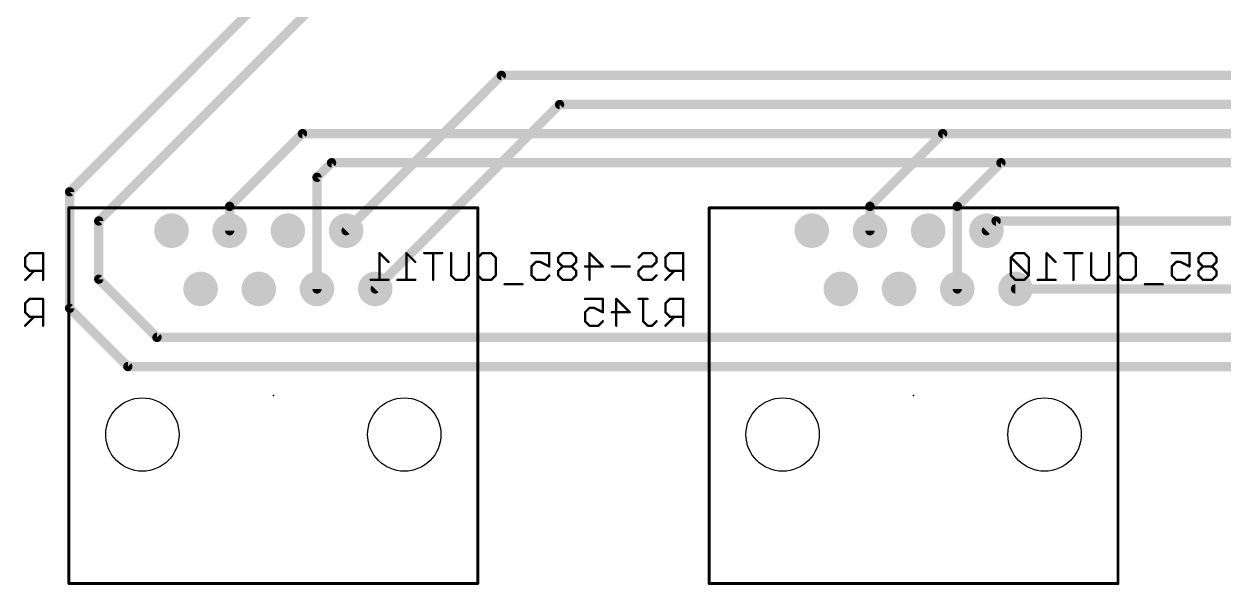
# Model space of a CAD drawing. Extents: x 0 to 9.2, y 0 to 4.69.
# Drawn here: x 2.372 to 4.433, y 1.825 to 2.788 of the extents above; entities that cross this region are included whole.
import ezdxf

# ---------------------------------------------------------------- set-up
doc = ezdxf.new("R2010")
doc.units = 0
for name, color, linetype in [('1', 22, 'CONTINUOUS'), ('16', 175, 'CONTINUOUS'), ('17', 82, 'CONTINUOUS'), ('20', 7, 'CONTINUOUS'), ('22', 253, 'CONTINUOUS'), ('24', 7, 'CONTINUOUS'), ('26', 253, 'CONTINUOUS')]:
    doc.layers.add(name, color=color, linetype=linetype)

# ---------------------------------------------------------------- blocks, each defined once
blk = doc.blocks.new('ROUNDP')
at = {"const_width": 0.5}
blk.add_lwpolyline([(0, -0.25, 1), (0, 0.25, 1), (0, -0.25)], format="xyb", dxfattribs=at)

msp = doc.modelspace()

# ---------------------------------------------------------------- linework, layer by layer
at = {"layer": '1', "const_width": 0.016}
for points in [[(2.45, 2.5), (3.029823, 3.079823)], [(2.5, 2.45), (3.054823, 3.004823)], [(2.925, 2.433268), (3.191732, 2.7)], [(3.191732, 2.7), (4.5, 2.7)], [(2.975, 2.333268), (3.291732, 2.65)], [(3.291732, 2.65), (4.55, 2.65)], [(3.95, 2.6), (3.825, 2.475)], [(4.617421, 2.6), (3.95, 2.6)], [(4.05, 2.55), (3.975, 2.475)], [(4.675, 2.55), (4.05, 2.55)], [(2.45, 2.3), (2.45, 2.5)], [(3.825, 2.475), (3.825, 2.433268)], [(3.975, 2.475), (3.975, 2.333268)], [(2.5, 2.35), (2.5, 2.45)], [(2.6, 2.25), (2.5, 2.35)], [(2.55, 2.2), (2.45, 2.3)], [(6, 2.25), (2.6, 2.25)], [(6.15, 2.2), (2.55, 2.2)]]:
    msp.add_lwpolyline(points, dxfattribs=at)
at = {"layer": '1', "const_width": 0.008}
for points in [[(3.191732, 2.704, 1), (3.191732, 2.696)], [(3.194561, 2.697172, 1), (3.188904, 2.702828)], [(3.291732, 2.654, 1), (3.291732, 2.646)], [(3.294561, 2.647172, 1), (3.288904, 2.652828)], [(3.95, 2.604, 1), (3.95, 2.596)], [(3.952828, 2.597172, 1), (3.947172, 2.602828)], [(4.05, 2.554, 1), (4.05, 2.546)], [(4.052828, 2.547172, 1), (4.047172, 2.552828)], [(2.454, 2.5, 1), (2.446, 2.5)], [(2.447172, 2.502828, 1), (2.452828, 2.497172)], [(3.829, 2.475, 1), (3.821, 2.475)], [(3.822172, 2.477828, 1), (3.827828, 2.472172)], [(3.979, 2.475, 1), (3.971, 2.475)], [(3.972172, 2.477828, 1), (3.977828, 2.472172)], [(2.504, 2.45, 1), (2.496, 2.45)], [(2.497172, 2.452828, 1), (2.502828, 2.447172)], [(2.922172, 2.436096, 1), (2.927828, 2.430439)], [(3.821, 2.433268, 1), (3.829, 2.433268)], [(2.496, 2.35, 1), (2.504, 2.35)], [(2.502828, 2.352828, 1), (2.497172, 2.347172)], [(2.972172, 2.336096, 1), (2.977828, 2.330439)], [(3.971, 2.333268, 1), (3.979, 2.333268)], [(2.446, 2.3, 1), (2.454, 2.3)], [(2.452828, 2.302828, 1), (2.447172, 2.297172)], [(2.6, 2.254, 1), (2.6, 2.246)], [(2.597172, 2.247172, 1), (2.602828, 2.252828)], [(2.55, 2.204, 1), (2.55, 2.196)], [(2.547172, 2.197172, 1), (2.552828, 2.202828)]]:
    msp.add_lwpolyline(points, format="xyb", dxfattribs=at)
at = {"layer": '16', "const_width": 0.016}
for points in [[(2.85, 2.6), (2.725, 2.475)], [(4.5, 2.6), (2.85, 2.6)], [(2.9, 2.55), (2.875, 2.525)], [(4.525, 2.55), (2.9, 2.55)], [(2.875, 2.525), (2.875, 2.333268)], [(2.725, 2.475), (2.725, 2.433268)], [(4.025, 2.433268), (4.041732, 2.45)], [(4.041732, 2.45), (4.5, 2.45)], [(4.483268, 2.333268), (4.075, 2.333268)]]:
    msp.add_lwpolyline(points, dxfattribs=at)
at = {"layer": '16', "const_width": 0.008}
for points in [[(2.85, 2.604, 1), (2.85, 2.596)], [(2.852828, 2.597172, 1), (2.847172, 2.602828)], [(2.9, 2.554, 1), (2.9, 2.546)], [(2.902828, 2.547172, 1), (2.897172, 2.552828)], [(2.879, 2.525, 1), (2.871, 2.525)], [(2.872172, 2.527828, 1), (2.877828, 2.522172)], [(2.729, 2.475, 1), (2.721, 2.475)], [(2.722172, 2.477828, 1), (2.727828, 2.472172)], [(4.041732, 2.454, 1), (4.041732, 2.446)], [(4.044561, 2.447172, 1), (4.038904, 2.452828)], [(2.721, 2.433268, 1), (2.729, 2.433268)], [(4.022172, 2.436096, 1), (4.027828, 2.430439)], [(2.871, 2.333268, 1), (2.879, 2.333268)], [(4.075, 2.337268, 1), (4.075, 2.329268)]]:
    msp.add_lwpolyline(points, format="xyb", dxfattribs=at)
at = {"layer": '20'}
for centre in [(2.575, 2.083268), (3.025, 2.083268), (3.675, 2.083268), (4.125, 2.083268)]:
    msp.add_circle(centre, 0.062992, dxfattribs=at)
at = {"layer": '22', "const_width": 0.005}
for points in [[(3.151181, 2.472638), (2.448819, 2.472638)], [(2.448819, 2.472638), (2.448819, 1.827362)], [(3.151181, 2.472638), (3.151181, 1.827362)], [(4.251181, 2.472638), (3.548819, 2.472638)], [(3.548819, 2.472638), (3.548819, 1.827362)], [(4.251181, 2.472638), (4.251181, 1.827362)], [(2.448819, 1.827362), (3.151181, 1.827362)], [(3.548819, 1.827362), (4.251181, 1.827362)]]:
    msp.add_lwpolyline(points, dxfattribs=at)
at = {"layer": '22', "const_width": 0.0025}
for points in [[(2.448819, 2.473888, 1), (2.448819, 2.471388)], [(2.450069, 2.472638, 1), (2.447569, 2.472638)], [(3.152431, 2.472638, 1), (3.149931, 2.472638)], [(3.151181, 2.471388, 1), (3.151181, 2.473888)], [(3.548819, 2.473888, 1), (3.548819, 2.471388)], [(3.550069, 2.472638, 1), (3.547569, 2.472638)], [(4.252431, 2.472638, 1), (4.249931, 2.472638)], [(4.251181, 2.471388, 1), (4.251181, 2.473888)], [(2.448819, 1.828612, 1), (2.448819, 1.826112)], [(2.447569, 1.827362, 1), (2.450069, 1.827362)], [(3.149931, 1.827362, 1), (3.152431, 1.827362)], [(3.151181, 1.826112, 1), (3.151181, 1.828612)], [(3.548819, 1.828612, 1), (3.548819, 1.826112)], [(3.547569, 1.827362, 1), (3.550069, 1.827362)], [(4.249931, 1.827362, 1), (4.252431, 1.827362)], [(4.251181, 1.826112, 1), (4.251181, 1.828612)]]:
    msp.add_lwpolyline(points, format="xyb", dxfattribs=at)
at = {"layer": '24'}
for p in [(2.8, 2.15), (3.9, 2.15)]:
    msp.add_point(p, dxfattribs=at)
at = {"layer": '26', "const_width": 0.004}
for points in [[(2.38128, 2.39489), (2.373606, 2.387216)], [(2.404299, 2.39489), (2.38128, 2.39489)], [(2.404299, 2.34885), (2.404299, 2.39489)], [(2.997867, 2.379543), (2.982521, 2.39489)], [(2.982521, 2.39489), (2.982521, 2.34885)], [(3.043907, 2.379543), (3.02856, 2.39489)], [(3.02856, 2.39489), (3.02856, 2.34885)], [(3.089946, 2.39489), (3.059253, 2.39489)], [(3.0746, 2.34885), (3.0746, 2.39489)], [(3.105292, 2.356523), (3.105292, 2.39489)], [(3.135985, 2.39489), (3.135985, 2.356523)], [(3.151332, 2.387216), (3.159005, 2.39489)], [(3.159005, 2.39489), (3.174351, 2.39489)], [(3.174351, 2.39489), (3.182024, 2.387216)], [(3.24341, 2.39489), (3.274103, 2.39489)], [(3.274103, 2.39489), (3.274103, 2.37187)], [(3.297123, 2.39489), (3.289449, 2.387216)], [(3.312469, 2.39489), (3.297123, 2.39489)], [(3.320142, 2.387216), (3.312469, 2.39489)], [(3.343162, 2.34885), (3.343162, 2.39489)], [(3.343162, 2.39489), (3.366181, 2.37187)], [(3.427567, 2.387216), (3.43524, 2.39489)], [(3.43524, 2.39489), (3.450587, 2.39489)], [(3.450587, 2.39489), (3.45826, 2.387216)], [(3.48128, 2.39489), (3.473606, 2.387216)], [(3.504299, 2.39489), (3.48128, 2.39489)], [(3.504299, 2.34885), (3.504299, 2.39489)], [(4.074848, 2.39489), (4.067175, 2.387216)], [(4.090194, 2.39489), (4.074848, 2.39489)], [(4.097867, 2.387216), (4.090194, 2.39489)], [(4.143907, 2.379543), (4.12856, 2.39489)], [(4.12856, 2.39489), (4.12856, 2.34885)], [(4.189946, 2.39489), (4.159253, 2.39489)], [(4.1746, 2.34885), (4.1746, 2.39489)], [(4.205292, 2.356523), (4.205292, 2.39489)], [(4.235985, 2.39489), (4.235985, 2.356523)], [(4.251332, 2.387216), (4.259005, 2.39489)], [(4.259005, 2.39489), (4.274351, 2.39489)], [(4.274351, 2.39489), (4.282024, 2.387216)], [(4.34341, 2.39489), (4.374103, 2.39489)], [(4.374103, 2.39489), (4.374103, 2.37187)], [(4.397123, 2.39489), (4.389449, 2.387216)], [(4.412469, 2.39489), (4.397123, 2.39489)], [(4.420142, 2.387216), (4.412469, 2.39489)], [(2.373606, 2.387216), (2.373606, 2.37187)], [(2.373606, 2.37187), (2.38128, 2.364197)], [(3.151332, 2.356523), (3.151332, 2.387216)], [(3.182024, 2.387216), (3.182024, 2.356523)], [(3.251083, 2.379543), (3.24341, 2.37187)], [(3.24341, 2.37187), (3.24341, 2.356523)], [(3.258757, 2.379543), (3.251083, 2.379543)], [(3.274103, 2.37187), (3.258757, 2.379543)], [(3.289449, 2.387216), (3.289449, 2.379543)], [(3.289449, 2.379543), (3.297123, 2.37187)], [(3.297123, 2.37187), (3.289449, 2.364197)], [(3.312469, 2.37187), (3.297123, 2.37187)], [(3.312469, 2.37187), (3.320142, 2.379543)], [(3.320142, 2.364197), (3.312469, 2.37187)], [(3.320142, 2.379543), (3.320142, 2.387216)], [(3.366181, 2.37187), (3.335489, 2.37187)], [(3.412221, 2.37187), (3.381528, 2.37187)], [(3.43524, 2.37187), (3.427567, 2.364197)], [(3.450587, 2.37187), (3.43524, 2.37187)], [(3.45826, 2.379543), (3.450587, 2.37187)], [(3.45826, 2.387216), (3.45826, 2.379543)], [(3.473606, 2.387216), (3.473606, 2.37187)], [(3.473606, 2.37187), (3.48128, 2.364197)], [(4.067175, 2.387216), (4.067175, 2.356523)], [(4.097867, 2.356523), (4.067175, 2.387216)], [(4.097867, 2.356523), (4.097867, 2.387216)], [(4.251332, 2.356523), (4.251332, 2.387216)], [(4.282024, 2.387216), (4.282024, 2.356523)], [(4.351083, 2.379543), (4.34341, 2.37187)], [(4.34341, 2.37187), (4.34341, 2.356523)], [(4.358757, 2.379543), (4.351083, 2.379543)], [(4.374103, 2.37187), (4.358757, 2.379543)], [(4.389449, 2.387216), (4.389449, 2.379543)], [(4.389449, 2.379543), (4.397123, 2.37187)], [(4.397123, 2.37187), (4.389449, 2.364197)], [(4.412469, 2.37187), (4.397123, 2.37187)], [(4.412469, 2.37187), (4.420142, 2.379543)], [(4.420142, 2.364197), (4.412469, 2.37187)], [(4.420142, 2.379543), (4.420142, 2.387216)], [(2.388953, 2.364197), (2.373606, 2.34885)], [(2.38128, 2.364197), (2.404299, 2.364197)], [(2.997867, 2.34885), (2.967175, 2.34885)], [(3.043907, 2.34885), (3.013214, 2.34885)], [(3.112966, 2.34885), (3.105292, 2.356523)], [(3.128312, 2.34885), (3.112966, 2.34885)], [(3.135985, 2.356523), (3.128312, 2.34885)], [(3.159005, 2.34885), (3.151332, 2.356523)], [(3.174351, 2.34885), (3.159005, 2.34885)], [(3.182024, 2.356523), (3.174351, 2.34885)], [(3.24341, 2.356523), (3.251083, 2.34885)], [(3.251083, 2.34885), (3.26643, 2.34885)], [(3.26643, 2.34885), (3.274103, 2.356523)], [(3.289449, 2.364197), (3.289449, 2.356523)], [(3.289449, 2.356523), (3.297123, 2.34885)], [(3.297123, 2.34885), (3.312469, 2.34885)], [(3.312469, 2.34885), (3.320142, 2.356523)], [(3.320142, 2.356523), (3.320142, 2.364197)], [(3.427567, 2.364197), (3.427567, 2.356523)], [(3.427567, 2.356523), (3.43524, 2.34885)], [(3.43524, 2.34885), (3.450587, 2.34885)], [(3.450587, 2.34885), (3.45826, 2.356523)], [(3.488953, 2.364197), (3.473606, 2.34885)], [(3.48128, 2.364197), (3.504299, 2.364197)], [(4.067175, 2.356523), (4.074848, 2.34885)], [(4.074848, 2.34885), (4.090194, 2.34885)], [(4.090194, 2.34885), (4.097867, 2.356523)], [(4.143907, 2.34885), (4.113214, 2.34885)], [(4.212966, 2.34885), (4.205292, 2.356523)], [(4.228312, 2.34885), (4.212966, 2.34885)], [(4.235985, 2.356523), (4.228312, 2.34885)], [(4.259005, 2.34885), (4.251332, 2.356523)], [(4.274351, 2.34885), (4.259005, 2.34885)], [(4.282024, 2.356523), (4.274351, 2.34885)], [(4.34341, 2.356523), (4.351083, 2.34885)], [(4.351083, 2.34885), (4.36643, 2.34885)], [(4.36643, 2.34885), (4.374103, 2.356523)], [(4.389449, 2.364197), (4.389449, 2.356523)], [(4.389449, 2.356523), (4.397123, 2.34885)], [(4.397123, 2.34885), (4.412469, 2.34885)], [(4.412469, 2.34885), (4.420142, 2.356523)], [(4.420142, 2.356523), (4.420142, 2.364197)], [(3.228064, 2.341177), (3.197371, 2.341177)], [(4.328064, 2.341177), (4.297371, 2.341177)], [(2.38128, 2.316149), (2.373606, 2.308476)], [(2.373606, 2.308476), (2.373606, 2.29313)], [(2.404299, 2.316149), (2.38128, 2.316149)], [(2.404299, 2.27011), (2.404299, 2.316149)], [(3.335489, 2.316149), (3.366181, 2.316149)], [(3.366181, 2.316149), (3.366181, 2.29313)], [(3.389201, 2.27011), (3.389201, 2.316149)], [(3.389201, 2.316149), (3.412221, 2.29313)], [(3.442914, 2.316149), (3.427567, 2.316149)], [(3.43524, 2.277783), (3.43524, 2.316149)], [(3.48128, 2.316149), (3.473606, 2.308476)], [(3.473606, 2.308476), (3.473606, 2.29313)], [(3.504299, 2.316149), (3.48128, 2.316149)], [(3.504299, 2.27011), (3.504299, 2.316149)], [(2.373606, 2.29313), (2.38128, 2.285457)], [(3.343162, 2.300803), (3.335489, 2.29313)], [(3.335489, 2.29313), (3.335489, 2.277783)], [(3.350835, 2.300803), (3.343162, 2.300803)], [(3.366181, 2.29313), (3.350835, 2.300803)], [(3.412221, 2.29313), (3.381528, 2.29313)], [(3.473606, 2.29313), (3.48128, 2.285457)], [(2.388953, 2.285457), (2.373606, 2.27011)], [(2.38128, 2.285457), (2.404299, 2.285457)], [(3.335489, 2.277783), (3.343162, 2.27011)], [(3.343162, 2.27011), (3.358508, 2.27011)], [(3.358508, 2.27011), (3.366181, 2.277783)], [(3.442914, 2.27011), (3.43524, 2.277783)], [(3.450587, 2.27011), (3.442914, 2.27011)], [(3.45826, 2.277783), (3.450587, 2.27011)], [(3.488953, 2.285457), (3.473606, 2.27011)], [(3.48128, 2.285457), (3.504299, 2.285457)]]:
    msp.add_lwpolyline(points, dxfattribs=at)
at = {"layer": '26', "const_width": 0.002}
for points in [[(2.38128, 2.39589, 1), (2.38128, 2.39389)], [(2.381987, 2.394183, 1), (2.380573, 2.395597)], [(2.405299, 2.39489, 1), (2.403299, 2.39489)], [(2.404299, 2.39389, 1), (2.404299, 2.39589)], [(2.983228, 2.395597, 1), (2.981814, 2.394183)], [(2.983521, 2.39489, 1), (2.981521, 2.39489)], [(3.029268, 2.395597, 1), (3.027853, 2.394183)], [(3.02956, 2.39489, 1), (3.02756, 2.39489)], [(3.059253, 2.39589, 1), (3.059253, 2.39389)], [(3.0756, 2.39489, 1), (3.0736, 2.39489)], [(3.089946, 2.39389, 1), (3.089946, 2.39589)], [(3.106292, 2.39489, 1), (3.104292, 2.39489)], [(3.136985, 2.39489, 1), (3.134985, 2.39489)], [(3.159005, 2.39589, 1), (3.159005, 2.39389)], [(3.159712, 2.394183, 1), (3.158298, 2.395597)], [(3.175058, 2.395597, 1), (3.173644, 2.394183)], [(3.174351, 2.39389, 1), (3.174351, 2.39589)], [(3.24341, 2.39589, 1), (3.24341, 2.39389)], [(3.275103, 2.39489, 1), (3.273103, 2.39489)], [(3.274103, 2.39389, 1), (3.274103, 2.39589)], [(3.297123, 2.39589, 1), (3.297123, 2.39389)], [(3.29783, 2.394183, 1), (3.296416, 2.395597)], [(3.313176, 2.395597, 1), (3.311762, 2.394183)], [(3.312469, 2.39389, 1), (3.312469, 2.39589)], [(3.344162, 2.39489, 1), (3.342162, 2.39489)], [(3.343869, 2.395597, 1), (3.342455, 2.394183)], [(3.43524, 2.39589, 1), (3.43524, 2.39389)], [(3.435948, 2.394183, 1), (3.434533, 2.395597)], [(3.451294, 2.395597, 1), (3.44988, 2.394183)], [(3.450587, 2.39389, 1), (3.450587, 2.39589)], [(3.48128, 2.39589, 1), (3.48128, 2.39389)], [(3.481987, 2.394183, 1), (3.480573, 2.395597)], [(3.505299, 2.39489, 1), (3.503299, 2.39489)], [(3.504299, 2.39389, 1), (3.504299, 2.39589)], [(4.074848, 2.39589, 1), (4.074848, 2.39389)], [(4.075555, 2.394183, 1), (4.074141, 2.395597)], [(4.090902, 2.395597, 1), (4.089487, 2.394183)], [(4.090194, 2.39389, 1), (4.090194, 2.39589)], [(4.129268, 2.395597, 1), (4.127853, 2.394183)], [(4.12956, 2.39489, 1), (4.12756, 2.39489)], [(4.159253, 2.39589, 1), (4.159253, 2.39389)], [(4.1756, 2.39489, 1), (4.1736, 2.39489)], [(4.189946, 2.39389, 1), (4.189946, 2.39589)], [(4.206292, 2.39489, 1), (4.204292, 2.39489)], [(4.236985, 2.39489, 1), (4.234985, 2.39489)], [(4.259005, 2.39589, 1), (4.259005, 2.39389)], [(4.259712, 2.394183, 1), (4.258298, 2.395597)], [(4.275058, 2.395597, 1), (4.273644, 2.394183)], [(4.274351, 2.39389, 1), (4.274351, 2.39589)], [(4.34341, 2.39589, 1), (4.34341, 2.39389)], [(4.375103, 2.39489, 1), (4.373103, 2.39489)], [(4.374103, 2.39389, 1), (4.374103, 2.39589)], [(4.397123, 2.39589, 1), (4.397123, 2.39389)], [(4.39783, 2.394183, 1), (4.396416, 2.395597)], [(4.413176, 2.395597, 1), (4.411762, 2.394183)], [(4.412469, 2.39389, 1), (4.412469, 2.39589)], [(2.374606, 2.387216, 1), (2.372606, 2.387216)], [(2.372899, 2.387924, 1), (2.374314, 2.386509)], [(2.374314, 2.372577, 1), (2.372899, 2.371163)], [(2.372606, 2.37187, 1), (2.374606, 2.37187)], [(2.99716, 2.378836, 1), (2.998575, 2.38025)], [(3.0432, 2.378836, 1), (3.044614, 2.38025)], [(3.152332, 2.387216, 1), (3.150332, 2.387216)], [(3.150625, 2.387924, 1), (3.152039, 2.386509)], [(3.183024, 2.387216, 1), (3.181024, 2.387216)], [(3.181317, 2.386509, 1), (3.182732, 2.387924)], [(3.24441, 2.37187, 1), (3.24241, 2.37187)], [(3.242703, 2.372577, 1), (3.244117, 2.371163)], [(3.251083, 2.380543, 1), (3.251083, 2.378543)], [(3.251791, 2.378836, 1), (3.250376, 2.38025)], [(3.259204, 2.380438, 1), (3.258309, 2.378649)], [(3.258757, 2.378543, 1), (3.258757, 2.380543)], [(3.273103, 2.37187, 1), (3.275103, 2.37187)], [(3.273656, 2.370976, 1), (3.27455, 2.372764)], [(3.290449, 2.387216, 1), (3.288449, 2.387216)], [(3.288742, 2.387924, 1), (3.290157, 2.386509)], [(3.290157, 2.38025, 1), (3.288742, 2.378836)], [(3.288449, 2.379543, 1), (3.290449, 2.379543)], [(3.297123, 2.37287, 1), (3.297123, 2.37087)], [(3.29783, 2.371163, 1), (3.296416, 2.372577)], [(3.296416, 2.371163, 1), (3.29783, 2.372577)], [(3.313176, 2.372577, 1), (3.311762, 2.371163)], [(3.311762, 2.372577, 1), (3.313176, 2.371163)], [(3.312469, 2.37087, 1), (3.312469, 2.37287)], [(3.321142, 2.387216, 1), (3.319142, 2.387216)], [(3.319142, 2.379543, 1), (3.321142, 2.379543)], [(3.319435, 2.386509, 1), (3.320849, 2.387924)], [(3.320849, 2.378836, 1), (3.319435, 2.38025)], [(3.335489, 2.37287, 1), (3.335489, 2.37087)], [(3.365474, 2.371163, 1), (3.366889, 2.372577)], [(3.366181, 2.37087, 1), (3.366181, 2.37287)], [(3.381528, 2.37287, 1), (3.381528, 2.37087)], [(3.412221, 2.37087, 1), (3.412221, 2.37287)], [(3.42686, 2.387924, 1), (3.428274, 2.386509)], [(3.43524, 2.37287, 1), (3.43524, 2.37087)], [(3.435948, 2.371163, 1), (3.434533, 2.372577)], [(3.44988, 2.372577, 1), (3.451294, 2.371163)], [(3.450587, 2.37087, 1), (3.450587, 2.37287)], [(3.45926, 2.387216, 1), (3.45726, 2.387216)], [(3.45726, 2.379543, 1), (3.45926, 2.379543)], [(3.457553, 2.386509, 1), (3.458967, 2.387924)], [(3.458967, 2.378836, 1), (3.457553, 2.38025)], [(3.474606, 2.387216, 1), (3.472606, 2.387216)], [(3.472899, 2.387924, 1), (3.474314, 2.386509)], [(3.474314, 2.372577, 1), (3.472899, 2.371163)], [(3.472606, 2.37187, 1), (3.474606, 2.37187)], [(4.067882, 2.387924, 1), (4.066468, 2.386509)], [(4.068175, 2.387216, 1), (4.066175, 2.387216)], [(4.066468, 2.387924, 1), (4.067882, 2.386509)], [(4.098867, 2.387216, 1), (4.096867, 2.387216)], [(4.09716, 2.386509, 1), (4.098575, 2.387924)], [(4.1432, 2.378836, 1), (4.144614, 2.38025)], [(4.252332, 2.387216, 1), (4.250332, 2.387216)], [(4.250625, 2.387924, 1), (4.252039, 2.386509)], [(4.283024, 2.387216, 1), (4.281024, 2.387216)], [(4.281317, 2.386509, 1), (4.282732, 2.387924)], [(4.34441, 2.37187, 1), (4.34241, 2.37187)], [(4.342703, 2.372577, 1), (4.344117, 2.371163)], [(4.351083, 2.380543, 1), (4.351083, 2.378543)], [(4.351791, 2.378836, 1), (4.350376, 2.38025)], [(4.359204, 2.380438, 1), (4.358309, 2.378649)], [(4.358757, 2.378543, 1), (4.358757, 2.380543)], [(4.373103, 2.37187, 1), (4.375103, 2.37187)], [(4.373656, 2.370976, 1), (4.37455, 2.372764)], [(4.390449, 2.387216, 1), (4.388449, 2.387216)], [(4.388742, 2.387924, 1), (4.390157, 2.386509)], [(4.390157, 2.38025, 1), (4.388742, 2.378836)], [(4.388449, 2.379543, 1), (4.390449, 2.379543)], [(4.397123, 2.37287, 1), (4.397123, 2.37087)], [(4.39783, 2.371163, 1), (4.396416, 2.372577)], [(4.396416, 2.371163, 1), (4.39783, 2.372577)], [(4.413176, 2.372577, 1), (4.411762, 2.371163)], [(4.411762, 2.372577, 1), (4.413176, 2.371163)], [(4.412469, 2.37087, 1), (4.412469, 2.37287)], [(4.421142, 2.387216, 1), (4.419142, 2.387216)], [(4.419142, 2.379543, 1), (4.421142, 2.379543)], [(4.419435, 2.386509, 1), (4.420849, 2.387924)], [(4.420849, 2.378836, 1), (4.419435, 2.38025)], [(2.372899, 2.349558, 1), (2.374314, 2.348143)], [(2.38128, 2.365197, 1), (2.38128, 2.363197)], [(2.380573, 2.36349, 1), (2.381987, 2.364904)], [(2.38966, 2.36349, 1), (2.388246, 2.364904)], [(2.404299, 2.363197, 1), (2.404299, 2.365197)], [(2.967175, 2.34985, 1), (2.967175, 2.34785)], [(2.997867, 2.34785, 1), (2.997867, 2.34985)], [(3.013214, 2.34985, 1), (3.013214, 2.34785)], [(3.043907, 2.34785, 1), (3.043907, 2.34985)], [(3.106, 2.357231, 1), (3.104585, 2.355816)], [(3.104292, 2.356523, 1), (3.106292, 2.356523)], [(3.112966, 2.34985, 1), (3.112966, 2.34785)], [(3.112259, 2.348143, 1), (3.113673, 2.349558)], [(3.127605, 2.349558, 1), (3.129019, 2.348143)], [(3.128312, 2.34785, 1), (3.128312, 2.34985)], [(3.134985, 2.356523, 1), (3.136985, 2.356523)], [(3.136692, 2.355816, 1), (3.135278, 2.357231)], [(3.152039, 2.357231, 1), (3.150625, 2.355816)], [(3.150332, 2.356523, 1), (3.152332, 2.356523)], [(3.159005, 2.34985, 1), (3.159005, 2.34785)], [(3.158298, 2.348143, 1), (3.159712, 2.349558)], [(3.173644, 2.349558, 1), (3.175058, 2.348143)], [(3.174351, 2.34785, 1), (3.174351, 2.34985)], [(3.181024, 2.356523, 1), (3.183024, 2.356523)], [(3.182732, 2.355816, 1), (3.181317, 2.357231)], [(3.244117, 2.357231, 1), (3.242703, 2.355816)], [(3.24241, 2.356523, 1), (3.24441, 2.356523)], [(3.251083, 2.34985, 1), (3.251083, 2.34785)], [(3.250376, 2.348143, 1), (3.251791, 2.349558)], [(3.265723, 2.349558, 1), (3.267137, 2.348143)], [(3.26643, 2.34785, 1), (3.26643, 2.34985)], [(3.27481, 2.355816, 1), (3.273396, 2.357231)], [(3.290449, 2.364197, 1), (3.288449, 2.364197)], [(3.288742, 2.364904, 1), (3.290157, 2.36349)], [(3.290157, 2.357231, 1), (3.288742, 2.355816)], [(3.288449, 2.356523, 1), (3.290449, 2.356523)], [(3.297123, 2.34985, 1), (3.297123, 2.34785)], [(3.296416, 2.348143, 1), (3.29783, 2.349558)], [(3.311762, 2.349558, 1), (3.313176, 2.348143)], [(3.312469, 2.34785, 1), (3.312469, 2.34985)], [(3.321142, 2.364197, 1), (3.319142, 2.364197)], [(3.319142, 2.356523, 1), (3.321142, 2.356523)], [(3.319435, 2.36349, 1), (3.320849, 2.364904)], [(3.320849, 2.355816, 1), (3.319435, 2.357231)], [(3.428567, 2.364197, 1), (3.426567, 2.364197)], [(3.42686, 2.364904, 1), (3.428274, 2.36349)], [(3.428274, 2.357231, 1), (3.42686, 2.355816)], [(3.426567, 2.356523, 1), (3.428567, 2.356523)], [(3.43524, 2.34985, 1), (3.43524, 2.34785)], [(3.434533, 2.348143, 1), (3.435948, 2.349558)], [(3.44988, 2.349558, 1), (3.451294, 2.348143)], [(3.450587, 2.34785, 1), (3.450587, 2.34985)], [(3.458967, 2.355816, 1), (3.457553, 2.357231)], [(3.472899, 2.349558, 1), (3.474314, 2.348143)], [(3.48128, 2.365197, 1), (3.48128, 2.363197)], [(3.480573, 2.36349, 1), (3.481987, 2.364904)], [(3.48966, 2.36349, 1), (3.488246, 2.364904)], [(3.504299, 2.363197, 1), (3.504299, 2.365197)], [(4.067882, 2.357231, 1), (4.066468, 2.355816)], [(4.066175, 2.356523, 1), (4.068175, 2.356523)], [(4.074848, 2.34985, 1), (4.074848, 2.34785)], [(4.074141, 2.348143, 1), (4.075555, 2.349558)], [(4.089487, 2.349558, 1), (4.090901, 2.348143)], [(4.090194, 2.34785, 1), (4.090194, 2.34985)], [(4.096867, 2.356523, 1), (4.098867, 2.356523)], [(4.098575, 2.355816, 1), (4.09716, 2.357231)], [(4.09716, 2.355816, 1), (4.098575, 2.357231)], [(4.113214, 2.34985, 1), (4.113214, 2.34785)], [(4.143907, 2.34785, 1), (4.143907, 2.34985)], [(4.206, 2.357231, 1), (4.204585, 2.355816)], [(4.204292, 2.356523, 1), (4.206292, 2.356523)], [(4.212966, 2.34985, 1), (4.212966, 2.34785)], [(4.212259, 2.348143, 1), (4.213673, 2.349558)], [(4.227605, 2.349558, 1), (4.229019, 2.348143)], [(4.228312, 2.34785, 1), (4.228312, 2.34985)], [(4.234985, 2.356523, 1), (4.236985, 2.356523)], [(4.236692, 2.355816, 1), (4.235278, 2.357231)], [(4.252039, 2.357231, 1), (4.250625, 2.355816)], [(4.250332, 2.356523, 1), (4.252332, 2.356523)], [(4.259005, 2.34985, 1), (4.259005, 2.34785)], [(4.258298, 2.348143, 1), (4.259712, 2.349558)], [(4.273644, 2.349558, 1), (4.275058, 2.348143)], [(4.274351, 2.34785, 1), (4.274351, 2.34985)], [(4.281024, 2.356523, 1), (4.283024, 2.356523)], [(4.282732, 2.355816, 1), (4.281317, 2.357231)], [(4.344117, 2.357231, 1), (4.342703, 2.355816)], [(4.34241, 2.356523, 1), (4.34441, 2.356523)], [(4.351083, 2.34985, 1), (4.351083, 2.34785)], [(4.350376, 2.348143, 1), (4.351791, 2.349558)], [(4.365723, 2.349558, 1), (4.367137, 2.348143)], [(4.36643, 2.34785, 1), (4.36643, 2.34985)], [(4.37481, 2.355816, 1), (4.373396, 2.357231)], [(4.390449, 2.364197, 1), (4.388449, 2.364197)], [(4.388742, 2.364904, 1), (4.390157, 2.36349)], [(4.390157, 2.357231, 1), (4.388742, 2.355816)], [(4.388449, 2.356523, 1), (4.390449, 2.356523)], [(4.397123, 2.34985, 1), (4.397123, 2.34785)], [(4.396416, 2.348143, 1), (4.39783, 2.349558)], [(4.411762, 2.349558, 1), (4.413176, 2.348143)], [(4.412469, 2.34785, 1), (4.412469, 2.34985)], [(4.421142, 2.364197, 1), (4.419142, 2.364197)], [(4.419142, 2.356523, 1), (4.421142, 2.356523)], [(4.419435, 2.36349, 1), (4.420849, 2.364904)], [(4.420849, 2.355816, 1), (4.419435, 2.357231)], [(2.403299, 2.34885, 1), (2.405299, 2.34885)], [(2.981521, 2.34885, 1), (2.983521, 2.34885)], [(3.02756, 2.34885, 1), (3.02956, 2.34885)], [(3.0736, 2.34885, 1), (3.0756, 2.34885)], [(3.197371, 2.342177, 1), (3.197371, 2.340177)], [(3.228064, 2.340177, 1), (3.228064, 2.342177)], [(3.342162, 2.34885, 1), (3.344162, 2.34885)], [(3.503299, 2.34885, 1), (3.505299, 2.34885)], [(4.12756, 2.34885, 1), (4.12956, 2.34885)], [(4.1736, 2.34885, 1), (4.1756, 2.34885)], [(4.297371, 2.342177, 1), (4.297371, 2.340177)], [(4.328064, 2.340177, 1), (4.328064, 2.342177)], [(2.374606, 2.308476, 1), (2.372606, 2.308476)], [(2.372899, 2.309183, 1), (2.374314, 2.307769)], [(2.38128, 2.317149, 1), (2.38128, 2.315149)], [(2.381987, 2.315442, 1), (2.380573, 2.316857)], [(2.405299, 2.316149, 1), (2.403299, 2.316149)], [(2.404299, 2.315149, 1), (2.404299, 2.317149)], [(3.335489, 2.317149, 1), (3.335489, 2.315149)], [(3.367181, 2.316149, 1), (3.365181, 2.316149)], [(3.366181, 2.315149, 1), (3.366181, 2.317149)], [(3.389908, 2.316857, 1), (3.388494, 2.315442)], [(3.390201, 2.316149, 1), (3.388201, 2.316149)], [(3.427567, 2.317149, 1), (3.427567, 2.315149)], [(3.43624, 2.316149, 1), (3.43424, 2.316149)], [(3.442914, 2.315149, 1), (3.442914, 2.317149)], [(3.474606, 2.308476, 1), (3.472606, 2.308476)], [(3.472899, 2.309183, 1), (3.474314, 2.307769)], [(3.48128, 2.317149, 1), (3.48128, 2.315149)], [(3.481987, 2.315442, 1), (3.480573, 2.316857)], [(3.505299, 2.316149, 1), (3.503299, 2.316149)], [(3.504299, 2.315149, 1), (3.504299, 2.317149)], [(2.374314, 2.293837, 1), (2.372899, 2.292423)], [(2.372606, 2.29313, 1), (2.374606, 2.29313)], [(3.336489, 2.29313, 1), (3.334489, 2.29313)], [(3.334782, 2.293837, 1), (3.336196, 2.292423)], [(3.343162, 2.301803, 1), (3.343162, 2.299803)], [(3.343869, 2.300096, 1), (3.342455, 2.30151)], [(3.351282, 2.301697, 1), (3.350388, 2.299909)], [(3.350835, 2.299803, 1), (3.350835, 2.301803)], [(3.365181, 2.29313, 1), (3.367181, 2.29313)], [(3.365734, 2.292235, 1), (3.366629, 2.294024)], [(3.381528, 2.29413, 1), (3.381528, 2.29213)], [(3.411514, 2.292423, 1), (3.412928, 2.293837)], [(3.412221, 2.29213, 1), (3.412221, 2.29413)], [(3.474314, 2.293837, 1), (3.472899, 2.292423)], [(3.472606, 2.29313, 1), (3.474606, 2.29313)], [(2.372899, 2.270817, 1), (2.374314, 2.269403)], [(2.38128, 2.286457, 1), (2.38128, 2.284457)], [(2.380573, 2.284749, 1), (2.381987, 2.286164)], [(2.38966, 2.284749, 1), (2.388246, 2.286164)], [(2.403299, 2.27011, 1), (2.405299, 2.27011)], [(2.404299, 2.284457, 1), (2.404299, 2.286457)], [(3.336196, 2.27849, 1), (3.334782, 2.277076)], [(3.334489, 2.277783, 1), (3.336489, 2.277783)], [(3.343162, 2.27111, 1), (3.343162, 2.26911)], [(3.342455, 2.269403, 1), (3.343869, 2.270817)], [(3.357801, 2.270817, 1), (3.359215, 2.269403)], [(3.358508, 2.26911, 1), (3.358508, 2.27111)], [(3.366889, 2.277076, 1), (3.365474, 2.27849)], [(3.388201, 2.27011, 1), (3.390201, 2.27011)], [(3.435948, 2.27849, 1), (3.434533, 2.277076)], [(3.43424, 2.277783, 1), (3.43624, 2.277783)], [(3.442914, 2.27111, 1), (3.442914, 2.26911)], [(3.442207, 2.269403, 1), (3.443621, 2.270817)], [(3.44988, 2.270817, 1), (3.451294, 2.269403)], [(3.450587, 2.26911, 1), (3.450587, 2.27111)], [(3.458967, 2.277076, 1), (3.457553, 2.27849)], [(3.472899, 2.270817, 1), (3.474314, 2.269403)], [(3.48128, 2.286457, 1), (3.48128, 2.284457)], [(3.480573, 2.284749, 1), (3.481987, 2.286164)], [(3.48966, 2.284749, 1), (3.488246, 2.286164)], [(3.503299, 2.27011, 1), (3.505299, 2.27011)], [(3.504299, 2.284457, 1), (3.504299, 2.286457)]]:
    msp.add_lwpolyline(points, format="xyb", dxfattribs=at)

# ---------------------------------------------------------------- block references
at = {"layer": '17', "xscale": 0.05937, "yscale": 0.05937, "rotation": 180}
for p in [(2.625, 2.433268), (2.625, 2.433268), (2.725, 2.433268), (2.725, 2.433268), (2.825, 2.433268), (2.825, 2.433268), (2.925, 2.433268), (2.925, 2.433268), (3.725, 2.433268), (3.725, 2.433268), (3.825, 2.433268), (3.825, 2.433268), (3.925, 2.433268), (3.925, 2.433268), (4.025, 2.433268), (4.025, 2.433268), (2.675, 2.333268), (2.675, 2.333268), (2.775, 2.333268), (2.775, 2.333268), (2.875, 2.333268), (2.875, 2.333268), (2.975, 2.333268), (2.975, 2.333268), (3.775, 2.333268), (3.775, 2.333268), (3.875, 2.333268), (3.875, 2.333268), (3.975, 2.333268), (3.975, 2.333268), (4.075, 2.333268), (4.075, 2.333268)]:
    msp.add_blockref('ROUNDP', p, dxfattribs=at)

doc.saveas('drawing.dxf')
